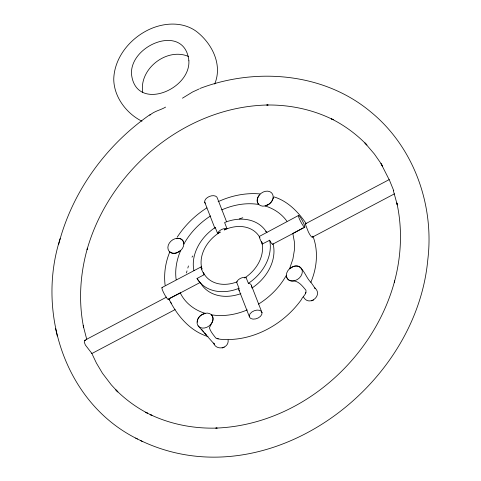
<?xml version="1.0" encoding="UTF-8"?>
<svg xmlns="http://www.w3.org/2000/svg" width="481" height="481" viewBox="0 0 481 481"><rect width="100%" height="100%" fill="white"/><g stroke="black" fill="none" stroke-linecap="round" stroke-linejoin="round"><path stroke-width="0.72" d="M228.114 340.013C229.184 348.509 216.059 351.034 213.654 343.049L214.412 344.306L198.178 325.932M312.542 236.532L312.482 237.103A7.54 1.443 67.2 0 1 310.906 236.117A7.54 1.623 66.1 0 1 308.303 231.758L305.243 223.912L389.219 179.593L393.777 190.777M197.607 319.847L197.378 322.174M58.574 244.673C71.976 191.991 105.832 145.298 150.343 114.394M60.179 238.576C36.219 312.758 65.422 403.505 137.488 439.015M186.412 272.986L187.019 270.869M187.83 268.049L188.438 265.933M214.682 84.061C222.841 64.55 211.929 43.32 196.272 31.313C181.608 20.737 161.448 22.751 146.194 30.97C128.547 40.35 114.37 58.532 113.75 79.022C113.829 96.825 126.407 113.48 141.949 121.236M197.595 319.811A8.682 6.782 -39.6 0 1 200.932 315.277L205.183 313.347C194.601 310.251 184.794 302.808 180.237 292.725M247.246 309.92C236.021 314.676 223.473 316.823 211.375 314.796L212.626 316.594L212.999 318.127A8.682 6.716 -38 0 1 206.938 327.248A8.682 6.716 -38 0 1 197.637 325.078A8.682 6.716 -38 0 1 200.92 315.295L202.549 314.243A8.682 6.716 -38 0 1 212.626 316.594L212.987 318.109A8.682 6.782 -39.6 0 1 211.76 323.154L209.397 327.801C210.468 331.631 213.438 334.872 215.783 338.017C220.316 340.157 225.817 339.195 230.718 339.472C248.581 338.732 265.831 331.776 280.122 321.218C288.137 315.229 295.274 308.062 301.142 299.952C302.351 296.783 307.01 293.993 305.952 290.241C302.176 285.786 298.142 280.104 291.606 281.018A8.682 6.818 -37.2 0 1 287.5 278.812L286.742 277.477L286.417 275.186C279.816 287.031 269.991 296.963 258.507 304.118M169.847 251.828C165.464 262.199 163.708 273.93 165.109 285.179M215.254 227.549L217.634 233.471L220.304 232.058L219.438 232.557A33.387 25.836 -38 0 0 201.786 268.356L202.032 269.12L201.154 266.877L162.007 287.524M201.154 266.877L201.01 267.208A6.68 0.956 62.2 0 0 203.253 272.961L204.197 274.681L197.03 278.463L197.811 279.774A41.841 32.377 -38 0 0 237.223 288.979L238.997 288.269L236.658 282.263L237.331 280.922A6.68 4.119 -21.3 0 1 244.204 277.296L245.971 277.345L248.412 283.345A6.632 4.185 -30.8 0 1 251.473 287.265M166.594 297.09L84.602 340.362L84.277 342.153L85.384 345.033L91.907 353.493L91.534 353.174M217.634 233.471L218.308 232.131A6.68 4.119 -21.3 0 1 225.18 228.505L226.948 228.553L224.603 222.553L226.383 221.837A41.841 32.377 -38 0 1 265.789 231.048L266.57 232.341A6.632 0.409 56.3 0 1 266.919 232.63M238.997 288.269L238.955 288.335A6.632 3.932 -12.1 0 0 239.322 290.764M177.17 237.235C184.788 225.451 195.015 215.374 206.878 207.876M192.003 257.161L192.875 255.946M193.987 270.659L193.657 269.12A41.841 32.377 -38 0 1 213.66 228.553L215.29 227.465M298.569 215.452L259.259 236.466A6.68 0.956 62.2 0 0 261.502 242.22L262.446 243.939L269.661 240.26A6.632 1.479 68.2 0 0 272.721 244.18L273.034 243.759L273.593 246.368A41.841 32.377 -38 0 1 253.589 286.929L251.936 288.029M149.783 115.284C154.07 111.123 160.534 110.167 165.59 107.107M259.157 195.611L258.562 196.254A8.682 6.644 -36.5 0 0 257.227 201.16L257.575 202.663L258.856 204.503C246.314 202.387 233.321 204.81 221.765 209.878M305.393 293.049L305.874 292.61M389.147 179.653L381.036 163.648L382.539 166.065L379.942 161.989L374.374 154.004L364.917 142.941L366.907 144.991C356.655 134.343 344.6 125.463 331.397 118.825L333.213 119.751C312.698 109.482 289.652 104.672 266.763 105.014L268.103 104.99C184.65 106.517 109.638 170.346 87.103 249.459L87.446 248.19C80.141 273.93 78.319 301.389 83.676 327.681L83.219 325.709L86.796 339.616M303.487 296.969C308.958 307.221 323.707 295.172 314.676 287.836L315.103 288.329L310.804 282.088M248.31 283.351L249.94 282.263A41.841 32.377 -38 0 0 269.943 241.702L269.613 240.157M302.862 228.06L303.252 227.802M210.594 215.915C199.585 222.974 190.199 232.672 183.814 244.114L183.459 241.781L182.714 240.464A8.682 6.608 -38.8 0 0 178.716 238.396L178.373 238.402M302.633 228.192L292.827 233.465L294.354 241.702L294.372 250.216L292.923 258.952L289.562 268.813L293.626 266.39A8.682 6.806 -36.8 0 1 298.791 266.444C304.425 270.166 306.144 277.639 310.822 282.323C316.949 268.109 318.656 250.962 312.921 236.147M182.449 98.19L192.55 92.003L198.954 89.051M306.343 223.815C298.34 212.073 287.939 201.136 273.972 196.873L272.715 199.561A8.682 6.662 -36.3 0 1 269.294 203.98L265.055 205.952C273.695 208.513 281.674 213.78 286.886 221.206M180.171 292.923L169.937 298.16M226.948 228.553L224.272 229.966L225.168 229.539A33.387 25.836 -38 0 1 259.944 237.662M168.158 299.362L200.156 282.479A6.632 0.409 56.3 0 1 197.096 278.559L197.03 278.463M272.721 244.18L304.72 227.291A6.68 0.956 62.2 0 0 300.962 218.254A6.68 0.956 62.2 0 0 299.254 218.566A6.68 0.956 62.2 0 0 304.72 227.291M91.835 353.553L175.15 309.578M312.482 237.103L394.474 193.825M244.901 277.91L245.971 277.345M84.602 340.362L85.78 340.404M218.127 201.689C231.151 195.671 245.683 192.598 260.029 193.939M311.429 300.853L313.588 300.03M222.12 347.991L224.278 347.162M176.743 238.75L177.321 238.576M199.813 88.516C255.814 67.172 323.996 72.667 370.875 112.007C413.9 147.15 434.481 205.213 427.789 259.83C415.68 391.913 260.756 502.994 135.666 438.083M239.304 218.921L242.803 217.737M168.885 298.887C176.9 315.344 189.911 331.108 208.032 336.58M217.009 338.696L218.344 338.804M188.642 56.517C166.859 47.024 138.756 69.011 142.749 92.442M140.717 440.65L142.52 441.564M169.703 251.906L171.531 252.964A8.682 6.62 -39.2 0 0 176.599 252.904L180.67 250.487C176.743 259.596 174.759 269.751 176.154 279.647M203.71 331.842L201.455 329.184M204.581 332.846L206.764 335.359M200.469 282.78L201.461 284.439A41.841 32.377 -38 0 0 240.867 293.644M183.411 241.696L182.726 240.482A8.682 6.716 -38 0 0 172.817 239.742A8.682 6.716 -38 0 0 168.097 249.314A8.682 6.716 -38 0 0 176.587 252.886L178.343 252.158A8.682 6.716 -38 0 0 183.459 241.781M170.677 302.164L171.483 303.637M169.108 298.929L169.583 299.958M92.208 354.208L96.434 363.107L102.435 373.226L111.255 384.806L117.869 391.961L115.885 389.911C125.162 399.194 135.828 407.094 147.463 413.167L145.641 412.241L151.954 415.446L150.15 414.526C170.941 424.434 194.168 428.805 217.141 428.078L215.819 428.102C299.14 425.06 373.412 360.437 394.679 280.91L394.33 282.197C401.316 256.469 402.609 229.046 396.843 202.952L397.3 204.93L393.296 190.44M262.446 243.939L261.574 241.696L261.814 242.46A33.387 25.836 -38 0 1 244.715 277.904M226.569 221.753L217.43 198.31A6.68 4.119 -21.3 0 0 209.403 196.434A6.68 4.119 -21.3 0 0 205.219 203.295M251.539 285.804L262.025 312.704A6.68 4.119 -21.3 0 1 253.066 319.125A6.68 4.119 -21.3 0 1 251.9 311.989A6.68 4.119 -21.3 0 1 262.025 312.704M204.702 202.116L214.917 228.319M238.816 289.616L249.302 316.51M204.197 274.681L203.325 272.438L203.655 273.154A33.387 25.836 -38 0 0 237.253 281.77M55.592 328.547L57.293 336.015M305.243 223.912A7.54 0.709 57.2 0 1 305.429 223.857M265.771 231.415A41.841 32.377 -38 0 1 266.781 232.413M168.314 299.02A6.68 0.956 62.2 0 1 164.099 293.626A6.68 0.956 62.2 0 1 162.464 287.758M188.883 60.792C190.524 90.302 135.474 112.199 131.499 74.056C129.9 44.577 184.824 22.619 188.883 60.792M267.755 204.954L267.652 205.02A8.682 6.716 -38 0 1 257.575 202.663L257.215 201.148A8.682 6.716 -38 0 1 263.263 192.009A8.682 6.716 -38 0 1 272.565 194.18A8.682 6.716 -38 0 1 269.282 203.968L267.755 204.954M293.614 266.372L291.859 267.105A8.682 6.716 -38 0 0 286.742 277.477L287.488 278.794A8.682 6.716 -38 0 0 297.384 279.515A8.682 6.716 -38 0 0 302.104 269.943A8.682 6.716 -38 0 0 293.614 266.372"/></g></svg>
